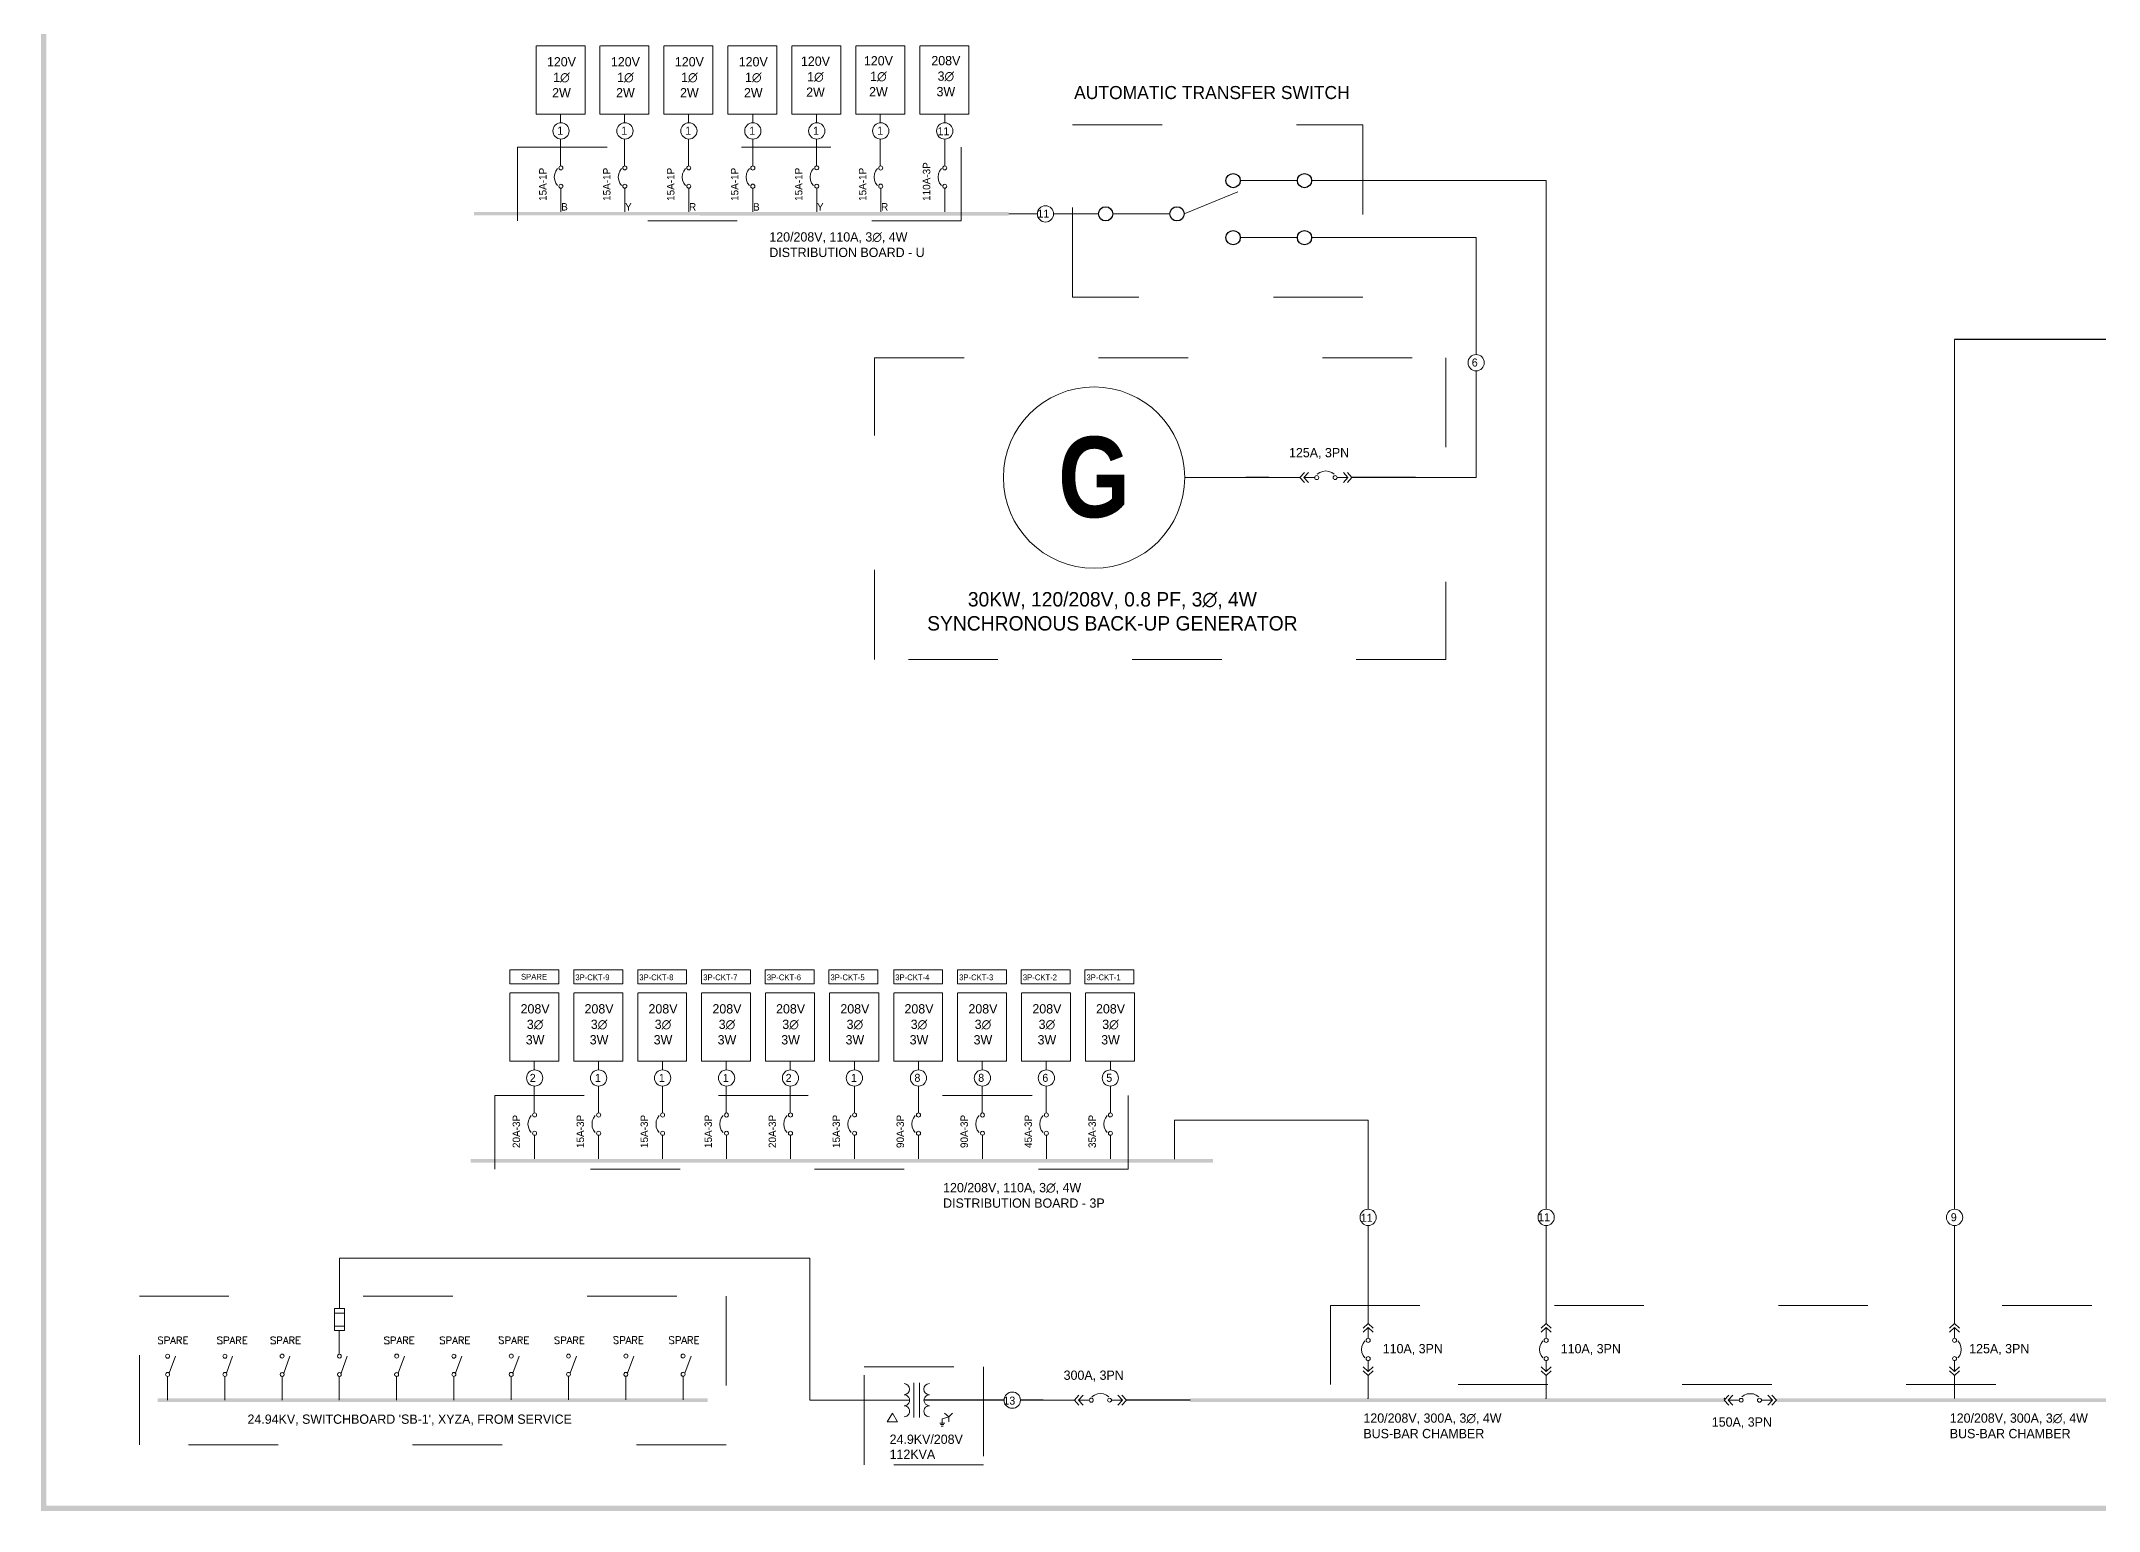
# Model space of a CAD drawing. Header units: millimetres. Extents: x 1.5 to 41.7, y 0.8 to 32.4.
# Drawn here: x 1.54 to 26.34, y 0.75 to 18.47 of the extents above; entities that cross this region are included whole.
import ezdxf

# ---------------------------------------------------------------- set-up
doc = ezdxf.new("R2010")
doc.units = ezdxf.units.MM
doc.header["$LTSCALE"] = 6
doc.linetypes.add('ACAD_ISO03W100', pattern=[30, 12, -18])
for name, color, linetype in [('DASH', 7, 'ACAD_ISO03W100'), ('E-SYMB-SOURCE-DC', 7, 'Continuous'), ('PDF_Geometry', 7, 'Continuous'), ('PDF_Solid Fills', 7, 'Continuous'), ('PDF_Text', 7, 'Continuous')]:
    doc.layers.add(name, color=color, linetype=linetype)
doc.layers.add('Símbolos', color=2, linetype='Continuous', lineweight=20)
doc.styles.get("Standard").update_dxf_attribs({"font": 'gdt.shx'})
doc.styles.add('Textos informativos', font='ARIALN.TTF')

msp = doc.modelspace()

# ---------------------------------------------------------------- linework, layer by layer
at = {"layer": 'DASH', "linetype": 'ByBlock', "lineweight": 0}
for p, q in [((15.317, 16.388), (15.964, 16.652)), ((15.994, 16.789), (16.683, 16.789)), ((14.457, 16.388), (15.146, 16.388)), ((15.994, 16.101), (16.683, 16.101))]:
    msp.add_line(p, q, dxfattribs=at)
at = {"layer": 'DASH', "linetype": 'ACAD_ISO03W100', "lineweight": 0, "ltscale": 0.015, "transparency": 33554687}
for points in [[(13.972, 17.459), (17.473, 17.459), (17.473, 15.385), (13.972, 15.385)], [(7.28, 17.191), (12.631, 17.191), (12.631, 16.305), (7.28, 16.305)], [(11.586, 14.654), (18.473, 14.654), (18.473, 11.018), (11.586, 11.018)], [(2.722, 3.344), (9.795, 3.344), (9.795, 1.55), (2.722, 1.55)], [(17.081, 3.232), (27.802, 3.232), (27.802, 2.276), (17.081, 2.276)], [(12.899, 1.309), (11.46, 1.309), (11.46, 2.492), (12.899, 2.492)]]:
    msp.add_lwpolyline(points, close=True, dxfattribs=at)
at = {"layer": 'DASH', "linetype": 'ACAD_ISO03W100', "lineweight": 0, "ltscale": 0.015, "transparency": 33554470}
msp.add_lwpolyline([(7.006, 5.762), (14.642, 5.762), (14.642, 4.874), (7.006, 4.874)], close=True, dxfattribs=at)
at = {"layer": 'E-SYMB-SOURCE-DC'}
for centre in [(15.908, 16.789), (16.769, 16.789), (14.371, 16.388), (15.231, 16.388), (15.908, 16.101), (16.769, 16.101)]:
    msp.add_circle(centre, 0.086, dxfattribs=at)
at = {"layer": 'PDF_Geometry', "linetype": 'ByBlock', "lineweight": 0}
for p, q in [((13.547, 16.388), (13.203, 16.388)), ((14.285, 16.388), (13.744, 16.388)), ((16.855, 16.101), (18.838, 16.101))]:
    msp.add_line(p, q, dxfattribs=at)
at = {"layer": 'PDF_Geometry', "color": 0, "linetype": 'ByBlock', "lineweight": 0}
for p, q in [((18.838, 16.101), (18.838, 14.692)), ((18.838, 14.495), (18.838, 13.209)), ((16.062, 13.209), (15.324, 13.209)), ((18.107, 13.209), (18.838, 13.209))]:
    msp.add_line(p, q, dxfattribs=at)
at = {"layer": 'PDF_Geometry', "lineweight": 0, "transparency": 33554687}
for p, q in [((5.195, 3.193), (5.073, 3.193)), ((5.073, 3.193), (5.073, 2.93)), ((5.195, 3.139), (5.073, 3.139)), ((5.195, 2.982), (5.073, 2.982)), ((5.195, 2.93), (5.195, 3.193)), ((2.959, 2.85), (2.951, 2.842)), ((2.951, 2.842), (2.951, 2.833)), ((2.951, 2.833), (2.955, 2.825)), ((2.959, 2.769), (2.951, 2.779)), ((2.955, 2.825), (2.959, 2.82)), ((2.97, 2.853), (2.959, 2.85)), ((2.959, 2.82), (2.966, 2.816)), ((2.97, 2.766), (2.959, 2.769)), ((2.966, 2.816), (2.988, 2.809)), ((2.985, 2.853), (2.97, 2.853)), ((2.985, 2.766), (2.97, 2.766)), ((2.996, 2.85), (2.985, 2.853)), ((2.996, 2.769), (2.985, 2.766)), ((2.988, 2.809), (2.996, 2.803)), ((3.003, 2.842), (2.996, 2.85)), ((2.996, 2.803), (3, 2.799)), ((3.003, 2.779), (2.996, 2.769)), ((3, 2.799), (3.003, 2.792)), ((3.003, 2.792), (3.003, 2.779)), ((3.029, 2.766), (3.029, 2.853)), ((3.029, 2.853), (3.065, 2.853)), ((3.065, 2.809), (3.029, 2.809)), ((3.065, 2.853), (3.076, 2.85)), ((3.076, 2.812), (3.065, 2.809)), ((3.076, 2.85), (3.08, 2.846)), ((3.08, 2.816), (3.076, 2.812)), ((3.08, 2.846), (3.084, 2.837)), ((3.084, 2.825), (3.08, 2.816)), ((3.084, 2.837), (3.084, 2.825)), ((3.099, 2.766), (3.128, 2.853)), ((3.11, 2.796), (3.147, 2.796)), ((3.128, 2.853), (3.158, 2.766)), ((3.177, 2.766), (3.177, 2.853)), ((3.177, 2.853), (3.211, 2.853)), ((3.211, 2.812), (3.177, 2.812)), ((3.203, 2.812), (3.231, 2.766)), ((3.211, 2.853), (3.224, 2.85)), ((3.224, 2.816), (3.211, 2.812)), ((3.224, 2.85), (3.227, 2.846)), ((3.227, 2.82), (3.224, 2.816)), ((3.227, 2.846), (3.231, 2.837)), ((3.231, 2.829), (3.227, 2.82)), ((3.231, 2.837), (3.231, 2.829)), ((3.257, 2.766), (3.257, 2.853)), ((3.257, 2.853), (3.306, 2.853)), ((3.257, 2.812), (3.287, 2.812)), ((3.306, 2.766), (3.257, 2.766)), ((3.674, 2.85), (3.666, 2.842)), ((3.666, 2.842), (3.666, 2.833)), ((3.666, 2.833), (3.67, 2.825)), ((3.674, 2.769), (3.666, 2.779)), ((3.67, 2.825), (3.674, 2.82)), ((3.686, 2.853), (3.674, 2.85)), ((3.674, 2.82), (3.683, 2.816)), ((3.686, 2.766), (3.674, 2.769)), ((3.683, 2.816), (3.705, 2.809)), ((3.702, 2.853), (3.686, 2.853)), ((3.702, 2.766), (3.686, 2.766)), ((3.713, 2.85), (3.702, 2.853)), ((3.713, 2.769), (3.702, 2.766)), ((3.705, 2.809), (3.713, 2.803)), ((3.72, 2.842), (3.713, 2.85)), ((3.713, 2.803), (3.717, 2.799)), ((3.72, 2.779), (3.713, 2.769)), ((3.717, 2.799), (3.72, 2.792)), ((3.72, 2.792), (3.72, 2.779)), ((3.746, 2.766), (3.746, 2.853)), ((3.746, 2.853), (3.78, 2.853)), ((3.78, 2.809), (3.746, 2.809)), ((3.78, 2.853), (3.791, 2.85)), ((3.791, 2.812), (3.78, 2.809)), ((3.791, 2.85), (3.795, 2.846)), ((3.795, 2.816), (3.791, 2.812)), ((3.795, 2.846), (3.799, 2.837)), ((3.799, 2.825), (3.795, 2.816)), ((3.799, 2.837), (3.799, 2.825)), ((3.813, 2.766), (3.845, 2.853)), ((3.825, 2.796), (3.864, 2.796)), ((3.845, 2.853), (3.875, 2.766)), ((3.894, 2.766), (3.894, 2.853)), ((3.894, 2.853), (3.927, 2.853)), ((3.927, 2.812), (3.894, 2.812)), ((3.92, 2.812), (3.946, 2.766)), ((3.927, 2.853), (3.938, 2.85)), ((3.938, 2.816), (3.927, 2.812)), ((3.938, 2.85), (3.942, 2.846)), ((3.942, 2.82), (3.938, 2.816)), ((3.942, 2.846), (3.946, 2.837)), ((3.946, 2.829), (3.942, 2.82)), ((3.946, 2.837), (3.946, 2.829)), ((3.972, 2.766), (3.972, 2.853)), ((3.972, 2.853), (4.022, 2.853)), ((3.972, 2.812), (4.004, 2.812)), ((4.022, 2.766), (3.972, 2.766)), ((4.315, 2.85), (4.308, 2.842)), ((4.308, 2.842), (4.308, 2.833)), ((4.308, 2.833), (4.311, 2.825)), ((4.315, 2.769), (4.308, 2.779)), ((4.311, 2.825), (4.315, 2.82)), ((4.328, 2.853), (4.315, 2.85)), ((4.315, 2.82), (4.325, 2.816)), ((4.328, 2.766), (4.315, 2.769)), ((4.325, 2.816), (4.347, 2.809)), ((4.343, 2.853), (4.328, 2.853)), ((4.343, 2.766), (4.328, 2.766)), ((4.354, 2.85), (4.343, 2.853)), ((4.354, 2.769), (4.343, 2.766)), ((4.347, 2.809), (4.354, 2.803)), ((4.362, 2.842), (4.354, 2.85)), ((4.354, 2.803), (4.358, 2.799)), ((4.362, 2.779), (4.354, 2.769)), ((4.358, 2.799), (4.362, 2.792)), ((4.362, 2.792), (4.362, 2.779)), ((4.388, 2.766), (4.388, 2.853)), ((4.388, 2.853), (4.422, 2.853)), ((4.422, 2.809), (4.388, 2.809)), ((4.422, 2.853), (4.433, 2.85)), ((4.433, 2.812), (4.422, 2.809)), ((4.433, 2.85), (4.437, 2.846)), ((4.437, 2.816), (4.433, 2.812)), ((4.437, 2.846), (4.44, 2.837)), ((4.44, 2.825), (4.437, 2.816)), ((4.44, 2.837), (4.44, 2.825)), ((4.455, 2.766), (4.487, 2.853)), ((4.467, 2.796), (4.505, 2.796)), ((4.487, 2.853), (4.517, 2.766)), ((4.536, 2.766), (4.536, 2.853)), ((4.536, 2.853), (4.569, 2.853)), ((4.569, 2.812), (4.536, 2.812)), ((4.562, 2.812), (4.588, 2.766)), ((4.569, 2.853), (4.58, 2.85)), ((4.58, 2.816), (4.569, 2.812)), ((4.58, 2.85), (4.584, 2.846)), ((4.584, 2.82), (4.58, 2.816)), ((4.584, 2.846), (4.588, 2.837)), ((4.588, 2.829), (4.584, 2.82)), ((4.588, 2.837), (4.588, 2.829)), ((4.614, 2.766), (4.614, 2.853)), ((4.614, 2.853), (4.664, 2.853)), ((4.614, 2.812), (4.646, 2.812)), ((4.664, 2.766), (4.614, 2.766)), ((5.073, 2.93), (5.195, 2.93)), ((5.133, 2.93), (5.133, 2.644)), ((5.686, 2.85), (5.678, 2.842)), ((5.678, 2.842), (5.678, 2.833)), ((5.678, 2.833), (5.682, 2.825)), ((5.686, 2.769), (5.678, 2.779)), ((5.682, 2.825), (5.686, 2.82)), ((5.699, 2.853), (5.686, 2.85)), ((5.686, 2.82), (5.695, 2.816)), ((5.699, 2.766), (5.686, 2.769)), ((5.695, 2.816), (5.717, 2.809)), ((5.714, 2.853), (5.699, 2.853)), ((5.714, 2.766), (5.699, 2.766)), ((5.725, 2.85), (5.714, 2.853)), ((5.725, 2.769), (5.714, 2.766)), ((5.717, 2.809), (5.725, 2.803)), ((5.732, 2.842), (5.725, 2.85)), ((5.725, 2.803), (5.729, 2.799)), ((5.732, 2.779), (5.725, 2.769)), ((5.729, 2.799), (5.732, 2.792)), ((5.732, 2.792), (5.732, 2.779)), ((5.758, 2.766), (5.758, 2.853)), ((5.758, 2.853), (5.792, 2.853)), ((5.792, 2.809), (5.758, 2.809)), ((5.792, 2.853), (5.803, 2.85)), ((5.803, 2.812), (5.792, 2.809)), ((5.803, 2.85), (5.807, 2.846)), ((5.807, 2.816), (5.803, 2.812)), ((5.807, 2.846), (5.811, 2.837)), ((5.811, 2.825), (5.807, 2.816)), ((5.811, 2.837), (5.811, 2.825)), ((5.825, 2.766), (5.857, 2.853)), ((5.837, 2.796), (5.876, 2.796)), ((5.857, 2.853), (5.887, 2.766)), ((5.906, 2.766), (5.906, 2.853)), ((5.906, 2.853), (5.939, 2.853)), ((5.939, 2.812), (5.906, 2.812)), ((5.932, 2.812), (5.958, 2.766)), ((5.939, 2.853), (5.95, 2.85)), ((5.95, 2.816), (5.939, 2.812)), ((5.95, 2.85), (5.954, 2.846)), ((5.954, 2.82), (5.95, 2.816)), ((5.954, 2.846), (5.958, 2.837)), ((5.958, 2.829), (5.954, 2.82)), ((5.958, 2.837), (5.958, 2.829)), ((5.984, 2.766), (5.984, 2.853)), ((5.984, 2.853), (6.034, 2.853)), ((5.984, 2.812), (6.016, 2.812)), ((6.034, 2.766), (5.984, 2.766)), ((6.356, 2.85), (6.349, 2.842)), ((6.349, 2.842), (6.349, 2.833)), ((6.349, 2.833), (6.352, 2.825)), ((6.356, 2.769), (6.349, 2.779)), ((6.352, 2.825), (6.356, 2.82)), ((6.369, 2.853), (6.356, 2.85)), ((6.356, 2.82), (6.365, 2.816)), ((6.369, 2.766), (6.356, 2.769)), ((6.365, 2.816), (6.387, 2.809)), ((6.384, 2.853), (6.369, 2.853)), ((6.384, 2.766), (6.369, 2.766)), ((6.395, 2.85), (6.384, 2.853)), ((6.395, 2.769), (6.384, 2.766)), ((6.387, 2.809), (6.395, 2.803)), ((6.402, 2.842), (6.395, 2.85)), ((6.395, 2.803), (6.399, 2.799)), ((6.402, 2.779), (6.395, 2.769)), ((6.399, 2.799), (6.402, 2.792)), ((6.402, 2.792), (6.402, 2.779)), ((6.429, 2.766), (6.429, 2.853)), ((6.429, 2.853), (6.462, 2.853)), ((6.462, 2.809), (6.429, 2.809)), ((6.462, 2.853), (6.474, 2.85)), ((6.474, 2.812), (6.462, 2.809)), ((6.474, 2.85), (6.477, 2.846)), ((6.477, 2.816), (6.474, 2.812)), ((6.477, 2.846), (6.481, 2.837)), ((6.481, 2.825), (6.477, 2.816)), ((6.481, 2.837), (6.481, 2.825)), ((6.496, 2.766), (6.528, 2.853)), ((6.507, 2.796), (6.546, 2.796)), ((6.528, 2.853), (6.558, 2.766)), ((6.576, 2.766), (6.576, 2.853)), ((6.576, 2.853), (6.61, 2.853)), ((6.61, 2.812), (6.576, 2.812)), ((6.602, 2.812), (6.628, 2.766)), ((6.61, 2.853), (6.621, 2.85)), ((6.621, 2.816), (6.61, 2.812)), ((6.621, 2.85), (6.625, 2.846)), ((6.625, 2.82), (6.621, 2.816)), ((6.625, 2.846), (6.628, 2.837)), ((6.628, 2.829), (6.625, 2.82)), ((6.628, 2.837), (6.628, 2.829)), ((6.654, 2.766), (6.654, 2.853)), ((6.654, 2.853), (6.705, 2.853)), ((6.654, 2.812), (6.686, 2.812)), ((6.705, 2.766), (6.654, 2.766)), ((7.067, 2.855), (7.06, 2.847)), ((7.06, 2.847), (7.06, 2.838)), ((7.06, 2.838), (7.063, 2.83)), ((7.067, 2.774), (7.06, 2.784)), ((7.063, 2.83), (7.067, 2.825)), ((7.08, 2.854), (7.067, 2.85)), ((7.067, 2.82), (7.076, 2.817)), ((7.08, 2.766), (7.067, 2.77)), ((7.076, 2.817), (7.099, 2.809)), ((7.095, 2.854), (7.08, 2.854)), ((7.095, 2.766), (7.08, 2.766)), ((7.106, 2.85), (7.095, 2.854)), ((7.106, 2.77), (7.095, 2.766)), ((7.099, 2.809), (7.106, 2.804)), ((7.114, 2.843), (7.106, 2.85)), ((7.106, 2.804), (7.11, 2.8)), ((7.114, 2.779), (7.106, 2.77)), ((7.11, 2.8), (7.114, 2.792)), ((7.114, 2.792), (7.114, 2.779)), ((7.14, 2.766), (7.14, 2.854)), ((7.14, 2.854), (7.173, 2.854)), ((7.173, 2.809), (7.14, 2.809)), ((7.173, 2.854), (7.185, 2.85)), ((7.185, 2.813), (7.173, 2.809)), ((7.185, 2.85), (7.188, 2.847)), ((7.188, 2.817), (7.185, 2.813)), ((7.188, 2.847), (7.192, 2.837)), ((7.192, 2.826), (7.188, 2.817)), ((7.192, 2.837), (7.192, 2.826)), ((7.207, 2.766), (7.239, 2.854)), ((7.218, 2.796), (7.257, 2.796)), ((7.239, 2.854), (7.269, 2.766)), ((7.287, 2.766), (7.287, 2.854)), ((7.287, 2.854), (7.321, 2.854)), ((7.321, 2.813), (7.287, 2.813)), ((7.313, 2.813), (7.339, 2.766)), ((7.321, 2.854), (7.332, 2.85)), ((7.332, 2.817), (7.321, 2.813)), ((7.332, 2.85), (7.336, 2.847)), ((7.336, 2.82), (7.332, 2.817)), ((7.336, 2.847), (7.339, 2.837)), ((7.339, 2.83), (7.336, 2.82)), ((7.339, 2.837), (7.339, 2.83)), ((7.366, 2.766), (7.366, 2.854)), ((7.366, 2.854), (7.416, 2.854)), ((7.366, 2.813), (7.397, 2.813)), ((7.416, 2.766), (7.366, 2.766)), ((7.738, 2.85), (7.73, 2.843)), ((7.73, 2.843), (7.73, 2.833)), ((7.73, 2.833), (7.734, 2.826)), ((7.738, 2.77), (7.73, 2.779)), ((7.734, 2.826), (7.738, 2.82)), ((7.75, 2.854), (7.738, 2.85)), ((7.738, 2.82), (7.747, 2.817)), ((7.75, 2.766), (7.738, 2.77)), ((7.747, 2.817), (7.769, 2.809)), ((7.765, 2.854), (7.75, 2.854)), ((7.765, 2.766), (7.75, 2.766)), ((7.776, 2.85), (7.765, 2.854)), ((7.776, 2.77), (7.765, 2.766)), ((7.769, 2.809), (7.776, 2.804)), ((7.784, 2.843), (7.776, 2.85)), ((7.776, 2.804), (7.78, 2.8)), ((7.784, 2.779), (7.776, 2.77)), ((7.78, 2.8), (7.784, 2.792)), ((7.784, 2.792), (7.784, 2.779)), ((7.81, 2.766), (7.81, 2.854)), ((7.81, 2.854), (7.844, 2.854)), ((7.844, 2.809), (7.81, 2.809)), ((7.844, 2.854), (7.855, 2.85)), ((7.855, 2.813), (7.844, 2.809)), ((7.855, 2.85), (7.859, 2.847)), ((7.859, 2.817), (7.855, 2.813)), ((7.859, 2.847), (7.863, 2.837)), ((7.863, 2.826), (7.859, 2.817)), ((7.863, 2.837), (7.863, 2.826)), ((7.877, 2.766), (7.909, 2.854)), ((7.889, 2.796), (7.928, 2.796)), ((7.909, 2.854), (7.939, 2.766)), ((7.958, 2.766), (7.958, 2.854)), ((7.958, 2.854), (7.991, 2.854)), ((7.991, 2.813), (7.958, 2.813)), ((7.984, 2.813), (8.01, 2.766)), ((7.991, 2.854), (8.002, 2.85)), ((8.002, 2.817), (7.991, 2.813)), ((8.002, 2.85), (8.006, 2.847)), ((8.006, 2.82), (8.002, 2.817)), ((8.006, 2.847), (8.01, 2.837)), ((8.01, 2.83), (8.006, 2.82)), ((8.01, 2.837), (8.01, 2.83)), ((8.036, 2.766), (8.036, 2.854)), ((8.036, 2.854), (8.086, 2.854)), ((8.036, 2.813), (8.068, 2.813)), ((8.086, 2.766), (8.036, 2.766)), ((8.449, 2.855), (8.441, 2.848)), ((8.441, 2.848), (8.441, 2.839)), ((8.441, 2.839), (8.445, 2.831)), ((8.449, 2.775), (8.441, 2.785)), ((8.445, 2.831), (8.449, 2.826)), ((8.462, 2.855), (8.449, 2.851)), ((8.449, 2.821), (8.458, 2.817)), ((8.462, 2.767), (8.449, 2.771)), ((8.458, 2.817), (8.48, 2.81)), ((8.477, 2.855), (8.462, 2.855)), ((8.477, 2.767), (8.462, 2.767)), ((8.488, 2.851), (8.477, 2.855)), ((8.488, 2.771), (8.477, 2.767)), ((8.48, 2.81), (8.488, 2.804)), ((8.495, 2.843), (8.488, 2.851)), ((8.488, 2.804), (8.492, 2.801)), ((8.495, 2.78), (8.488, 2.771)), ((8.492, 2.801), (8.495, 2.793)), ((8.495, 2.793), (8.495, 2.78)), ((8.521, 2.767), (8.521, 2.855)), ((8.521, 2.855), (8.555, 2.855)), ((8.555, 2.81), (8.521, 2.81)), ((8.555, 2.855), (8.566, 2.851)), ((8.566, 2.814), (8.555, 2.81)), ((8.566, 2.851), (8.57, 2.847)), ((8.57, 2.817), (8.566, 2.814)), ((8.57, 2.847), (8.574, 2.838)), ((8.574, 2.827), (8.57, 2.817)), ((8.574, 2.838), (8.574, 2.827)), ((8.588, 2.767), (8.62, 2.855)), ((8.6, 2.797), (8.639, 2.797)), ((8.62, 2.855), (8.65, 2.767)), ((8.669, 2.767), (8.669, 2.855)), ((8.669, 2.855), (8.702, 2.855)), ((8.702, 2.814), (8.669, 2.814)), ((8.695, 2.814), (8.721, 2.767)), ((8.702, 2.855), (8.713, 2.851)), ((8.713, 2.817), (8.702, 2.814)), ((8.713, 2.851), (8.717, 2.847)), ((8.717, 2.821), (8.713, 2.817)), ((8.717, 2.847), (8.721, 2.838)), ((8.721, 2.83), (8.717, 2.821)), ((8.721, 2.838), (8.721, 2.83)), ((8.747, 2.767), (8.747, 2.855)), ((8.747, 2.855), (8.797, 2.855)), ((8.747, 2.814), (8.779, 2.814)), ((8.797, 2.767), (8.747, 2.767)), ((9.119, 2.851), (9.112, 2.843)), ((9.112, 2.843), (9.112, 2.834)), ((9.112, 2.834), (9.115, 2.827)), ((9.119, 2.771), (9.112, 2.78)), ((9.115, 2.827), (9.119, 2.821)), ((9.132, 2.855), (9.119, 2.851)), ((9.119, 2.821), (9.128, 2.817)), ((9.132, 2.767), (9.119, 2.771)), ((9.128, 2.817), (9.15, 2.81)), ((9.147, 2.855), (9.132, 2.855)), ((9.147, 2.767), (9.132, 2.767)), ((9.158, 2.851), (9.147, 2.855)), ((9.158, 2.771), (9.147, 2.767)), ((9.15, 2.81), (9.158, 2.804)), ((9.165, 2.843), (9.158, 2.851)), ((9.158, 2.804), (9.162, 2.801)), ((9.165, 2.78), (9.158, 2.771)), ((9.162, 2.801), (9.165, 2.793)), ((9.165, 2.793), (9.165, 2.78)), ((9.192, 2.767), (9.192, 2.855)), ((9.192, 2.855), (9.225, 2.855)), ((9.225, 2.81), (9.192, 2.81)), ((9.225, 2.855), (9.237, 2.851)), ((9.237, 2.814), (9.225, 2.81)), ((9.237, 2.851), (9.24, 2.847)), ((9.24, 2.817), (9.237, 2.814)), ((9.24, 2.847), (9.244, 2.838)), ((9.244, 2.827), (9.24, 2.817)), ((9.244, 2.838), (9.244, 2.827)), ((9.259, 2.767), (9.291, 2.855)), ((9.27, 2.797), (9.309, 2.797)), ((9.291, 2.855), (9.321, 2.767)), ((9.339, 2.767), (9.339, 2.855)), ((9.339, 2.855), (9.373, 2.855)), ((9.373, 2.814), (9.339, 2.814)), ((9.365, 2.814), (9.391, 2.767)), ((9.373, 2.855), (9.384, 2.851)), ((9.384, 2.817), (9.373, 2.814)), ((9.384, 2.851), (9.388, 2.847)), ((9.388, 2.821), (9.384, 2.817)), ((9.388, 2.847), (9.391, 2.838)), ((9.391, 2.83), (9.388, 2.821)), ((9.391, 2.838), (9.391, 2.83)), ((9.417, 2.767), (9.417, 2.855)), ((9.417, 2.855), (9.468, 2.855)), ((9.417, 2.814), (9.449, 2.814)), ((9.468, 2.767), (9.417, 2.767)), ((3.082, 2.413), (3.157, 2.62)), ((3.772, 2.413), (3.847, 2.62)), ((4.463, 2.413), (4.538, 2.62)), ((5.113, 2.631), (5.111, 2.62)), ((5.111, 2.62), (5.113, 2.607)), ((5.122, 2.641), (5.113, 2.631)), ((5.113, 2.607), (5.122, 2.598)), ((5.133, 2.644), (5.122, 2.641)), ((5.122, 2.598), (5.133, 2.596)), ((5.146, 2.641), (5.133, 2.644)), ((5.133, 2.596), (5.146, 2.598)), ((5.156, 2.631), (5.146, 2.641)), ((5.146, 2.598), (5.156, 2.607)), ((5.154, 2.413), (5.228, 2.62)), ((5.157, 2.62), (5.156, 2.631)), ((5.156, 2.607), (5.157, 2.62)), ((5.844, 2.413), (5.919, 2.62)), ((6.535, 2.413), (6.61, 2.62)), ((7.226, 2.413), (7.301, 2.621)), ((7.916, 2.413), (7.991, 2.621)), ((8.607, 2.414), (8.682, 2.621)), ((9.298, 2.414), (9.373, 2.621)), ((3.063, 2.376), (3.063, 2.09)), ((3.754, 2.376), (3.754, 2.09)), ((4.422, 2.411), (4.42, 2.398)), ((4.42, 2.398), (4.422, 2.387)), ((4.431, 2.42), (4.422, 2.411)), ((4.422, 2.387), (4.431, 2.377)), ((4.444, 2.422), (4.431, 2.42)), ((4.431, 2.377), (4.444, 2.376)), ((4.456, 2.42), (4.444, 2.422)), ((4.444, 2.376), (4.456, 2.377)), ((4.444, 2.376), (4.444, 2.09)), ((4.465, 2.411), (4.456, 2.42)), ((4.456, 2.377), (4.465, 2.387)), ((4.469, 2.398), (4.465, 2.411)), ((4.465, 2.387), (4.469, 2.398)), ((5.113, 2.411), (5.111, 2.398)), ((5.111, 2.398), (5.113, 2.387)), ((5.122, 2.42), (5.113, 2.411)), ((5.113, 2.387), (5.122, 2.377)), ((5.133, 2.422), (5.122, 2.42)), ((5.122, 2.377), (5.133, 2.376)), ((5.146, 2.42), (5.133, 2.422)), ((5.133, 2.376), (5.146, 2.377)), ((5.133, 2.376), (5.133, 2.09)), ((5.156, 2.411), (5.146, 2.42)), ((5.146, 2.377), (5.156, 2.387)), ((5.157, 2.398), (5.156, 2.411)), ((5.156, 2.387), (5.157, 2.398)), ((5.803, 2.411), (5.799, 2.398)), ((5.799, 2.398), (5.803, 2.387)), ((5.813, 2.42), (5.803, 2.411)), ((5.803, 2.387), (5.813, 2.377)), ((5.824, 2.422), (5.813, 2.42)), ((5.813, 2.377), (5.824, 2.376)), ((5.837, 2.42), (5.824, 2.422)), ((5.824, 2.376), (5.837, 2.377)), ((5.824, 2.376), (5.824, 2.09)), ((5.846, 2.411), (5.837, 2.42)), ((5.837, 2.377), (5.846, 2.387)), ((5.848, 2.398), (5.846, 2.411)), ((5.846, 2.387), (5.848, 2.398)), ((6.515, 2.376), (6.515, 2.09)), ((7.185, 2.412), (7.181, 2.399)), ((7.181, 2.399), (7.185, 2.387)), ((7.194, 2.421), (7.185, 2.412)), ((7.185, 2.387), (7.194, 2.378)), ((7.205, 2.423), (7.194, 2.421)), ((7.194, 2.378), (7.205, 2.376)), ((7.218, 2.421), (7.205, 2.423)), ((7.205, 2.376), (7.218, 2.378)), ((7.205, 2.376), (7.205, 2.091)), ((7.228, 2.412), (7.218, 2.421)), ((7.218, 2.378), (7.228, 2.387)), ((7.23, 2.399), (7.228, 2.412)), ((7.228, 2.387), (7.23, 2.399)), ((7.896, 2.376), (7.896, 2.091)), ((8.566, 2.412), (8.562, 2.399)), ((8.562, 2.399), (8.566, 2.388)), ((8.576, 2.422), (8.566, 2.412)), ((8.566, 2.388), (8.576, 2.379)), ((8.587, 2.424), (8.576, 2.422)), ((8.576, 2.379), (8.587, 2.377)), ((8.6, 2.422), (8.587, 2.424)), ((8.587, 2.377), (8.6, 2.379)), ((8.587, 2.377), (8.587, 2.091)), ((8.609, 2.412), (8.6, 2.422)), ((8.6, 2.379), (8.609, 2.388)), ((8.611, 2.399), (8.609, 2.412)), ((8.609, 2.388), (8.611, 2.399)), ((9.278, 2.377), (9.278, 2.091))]:
    msp.add_line(p, q, dxfattribs=at)
for points in [[(7.504, 18.414), (7.504, 17.589), (8.095, 17.589), (8.095, 18.414), (7.509, 18.414)], [(8.275, 18.414), (8.275, 17.589), (8.866, 17.589), (8.866, 18.414), (8.28, 18.414)], [(9.046, 18.414), (9.046, 17.589), (9.637, 17.589), (9.637, 18.414), (9.051, 18.414)], [(9.818, 18.414), (9.818, 17.589), (10.408, 17.589), (10.408, 18.414), (9.822, 18.414)], [(10.589, 18.414), (10.589, 17.589), (11.179, 17.589), (11.179, 18.414), (10.593, 18.414)], [(11.36, 18.414), (11.36, 17.589), (11.95, 17.589), (11.95, 18.414), (11.364, 18.414)], [(12.131, 18.414), (12.131, 17.589), (12.723, 17.589), (12.723, 18.414), (12.135, 18.414)], [(7.801, 17.485), (7.801, 17.589)], [(8.571, 17.485), (8.571, 17.589)], [(9.342, 17.485), (9.342, 17.589)], [(10.117, 17.487), (10.117, 17.589)], [(10.884, 17.485), (10.884, 17.589)], [(11.655, 17.485), (11.655, 17.589)], [(12.432, 17.487), (12.432, 17.589)], [(7.801, 16.966), (7.801, 17.289)], [(8.571, 16.966), (8.571, 17.289)], [(9.342, 16.966), (9.342, 17.289)], [(10.117, 16.966), (10.117, 17.289)], [(10.884, 16.966), (10.884, 17.289)], [(11.655, 16.966), (11.655, 17.289)], [(12.432, 16.966), (12.432, 17.289)], [(7.763, 16.934), (7.743, 16.902), (7.73, 16.869), (7.724, 16.832), (7.73, 16.794), (7.743, 16.759), (7.763, 16.729)], [(8.534, 16.934), (8.514, 16.902), (8.501, 16.869), (8.495, 16.832), (8.501, 16.794), (8.514, 16.759), (8.534, 16.729)], [(9.305, 16.934), (9.285, 16.902), (9.271, 16.869), (9.266, 16.832), (9.271, 16.794), (9.285, 16.759), (9.305, 16.729)], [(10.076, 16.934), (10.055, 16.902), (10.042, 16.869), (10.039, 16.832), (10.042, 16.794), (10.055, 16.759), (10.076, 16.729)], [(10.849, 16.934), (10.826, 16.902), (10.813, 16.869), (10.81, 16.832), (10.813, 16.794), (10.826, 16.759), (10.849, 16.729)], [(11.62, 16.934), (11.597, 16.902), (11.584, 16.869), (11.58, 16.832), (11.584, 16.794), (11.597, 16.759), (11.62, 16.729)], [(12.391, 16.934), (12.37, 16.902), (12.355, 16.869), (12.351, 16.832), (12.355, 16.794), (12.37, 16.759), (12.391, 16.729)], [(7.804, 16.697), (7.804, 16.412)], [(8.575, 16.697), (8.575, 16.412)], [(9.346, 16.697), (9.346, 16.412)], [(10.117, 16.697), (10.117, 16.412)], [(10.888, 16.697), (10.888, 16.412)], [(11.661, 16.697), (11.661, 16.412)], [(12.432, 16.697), (12.432, 16.412)], [(16.337, 13.209), (16.712, 13.209)], [(16.768, 13.269), (16.712, 13.209), (16.768, 13.149)], [(16.817, 13.269), (16.761, 13.209)], [(16.817, 13.149), (16.761, 13.209), (16.891, 13.209)], [(16.923, 13.25), (16.955, 13.271), (16.99, 13.284), (17.026, 13.289), (17.063, 13.284), (17.098, 13.271), (17.128, 13.25)], [(17.16, 13.209), (17.293, 13.209)], [(17.237, 13.149), (17.293, 13.209), (17.237, 13.269)], [(17.285, 13.149), (17.341, 13.209), (17.285, 13.269)], [(19.682, 3.014), (19.682, 4.194)], [(19.622, 2.958), (19.682, 3.014), (19.742, 2.958)], [(19.641, 2.803), (19.62, 2.771), (19.607, 2.736), (19.602, 2.7), (19.607, 2.663), (19.62, 2.628), (19.641, 2.598)], [(19.622, 2.909), (19.682, 2.965)], [(19.742, 2.909), (19.682, 2.965), (19.682, 2.835)], [(19.742, 2.489), (19.682, 2.433), (19.622, 2.489)], [(19.682, 2.566), (19.682, 2.433)], [(12.06, 1.88), (12.06, 2.298)], [(12.128, 1.88), (12.128, 2.298)], [(19.742, 2.441), (19.682, 2.385), (19.622, 2.441)], [(19.682, 2.385), (19.682, 2.11)], [(11.7, 2.089), (12.008, 2.089)], [(13.619, 2.089), (13.994, 2.089)], [(14.05, 2.149), (13.994, 2.089), (14.05, 2.029)], [(14.099, 2.149), (14.043, 2.089)], [(14.099, 2.029), (14.043, 2.089), (14.174, 2.089)], [(14.205, 2.13), (14.237, 2.151), (14.273, 2.164), (14.308, 2.169), (14.345, 2.164), (14.381, 2.151), (14.411, 2.13)], [(14.442, 2.089), (14.575, 2.089)], [(14.519, 2.029), (14.575, 2.089), (14.519, 2.149)], [(14.567, 2.029), (14.623, 2.089), (14.567, 2.149)], [(21.886, 2.027), (21.828, 2.089), (21.886, 2.149)], [(21.933, 2.027), (21.877, 2.089), (21.933, 2.149)], [(22.009, 2.089), (21.877, 2.089)], [(22.246, 2.128), (22.215, 2.151), (22.181, 2.164), (22.144, 2.167), (22.106, 2.164), (22.071, 2.151), (22.041, 2.128)], [(22.353, 2.027), (22.411, 2.089), (22.278, 2.089)], [(22.353, 2.149), (22.411, 2.089)], [(22.401, 2.149), (22.459, 2.089), (22.401, 2.027)], [(12.432, 1.811), (12.371, 1.811)], [(12.421, 1.794), (12.382, 1.794)], [(12.414, 1.777), (12.389, 1.777)], [(12.4, 1.811), (12.4, 1.865), (12.479, 1.889), (12.479, 1.828)], [(12.526, 1.932), (12.479, 1.889), (12.43, 1.932)]]:
    msp.add_lwpolyline(points, dxfattribs=at)
for points in [[(10.888, 16.966), (10.877, 16.962), (10.867, 16.953), (10.866, 16.942), (10.867, 16.929), (10.877, 16.921), (10.888, 16.917), (10.901, 16.921), (10.91, 16.929), (10.912, 16.942), (10.91, 16.953), (10.901, 16.962)], [(10.888, 16.746), (10.877, 16.742), (10.867, 16.733), (10.866, 16.721), (10.867, 16.708), (10.877, 16.701), (10.888, 16.697), (10.901, 16.701), (10.91, 16.708), (10.912, 16.721), (10.91, 16.733), (10.901, 16.742)], [(22.058, 2.089), (22.054, 2.1), (22.045, 2.11), (22.034, 2.111), (22.02, 2.11), (22.013, 2.1), (22.009, 2.089), (22.013, 2.076), (22.02, 2.067), (22.034, 2.065), (22.045, 2.067), (22.054, 2.076)], [(11.738, 1.828), (11.8, 1.932), (11.86, 1.828)]]:
    msp.add_lwpolyline(points, close=True, dxfattribs=at)
at = {"layer": 'PDF_Geometry', "lineweight": 0, "transparency": 33554470}
for points in [[(7.188, 7.276), (7.778, 7.276), (7.778, 7.109), (7.188, 7.109)], [(7.959, 7.276), (8.549, 7.276), (8.549, 7.109), (7.959, 7.109)], [(8.73, 7.276), (9.32, 7.276), (9.32, 7.109), (8.73, 7.109)], [(9.501, 7.276), (10.091, 7.276), (10.091, 7.109), (9.501, 7.109)], [(10.268, 7.276), (10.858, 7.276), (10.858, 7.109), (10.268, 7.109)], [(11.036, 7.276), (11.625, 7.276), (11.625, 7.109), (11.036, 7.109)], [(11.816, 7.276), (12.406, 7.276), (12.406, 7.109), (11.816, 7.109)], [(12.587, 7.276), (13.177, 7.276), (13.177, 7.109), (12.587, 7.109)], [(13.354, 7.276), (13.944, 7.276), (13.944, 7.109), (13.354, 7.109)], [(14.121, 7.276), (14.711, 7.276), (14.711, 7.109), (14.121, 7.109)], [(9.8, 5.551), (9.789, 5.547), (9.779, 5.538), (9.777, 5.527), (9.779, 5.514), (9.789, 5.506), (9.8, 5.502), (9.813, 5.506), (9.822, 5.514), (9.824, 5.527), (9.822, 5.538), (9.813, 5.547)], [(12.885, 5.551), (12.874, 5.547), (12.865, 5.538), (12.863, 5.527), (12.865, 5.514), (12.874, 5.506), (12.885, 5.502), (12.898, 5.506), (12.908, 5.514), (12.91, 5.527), (12.908, 5.538), (12.898, 5.547)], [(9.8, 5.331), (9.789, 5.327), (9.779, 5.318), (9.777, 5.306), (9.779, 5.293), (9.789, 5.286), (9.8, 5.282), (9.813, 5.286), (9.822, 5.293), (9.824, 5.306), (9.822, 5.318), (9.813, 5.327)], [(12.885, 5.331), (12.874, 5.327), (12.865, 5.318), (12.863, 5.306), (12.865, 5.293), (12.874, 5.286), (12.885, 5.282), (12.898, 5.286), (12.908, 5.293), (12.91, 5.306), (12.908, 5.318), (12.898, 5.327)]]:
    msp.add_lwpolyline(points, close=True, dxfattribs=at)
for points in [[(7.187, 6.999), (7.187, 6.174), (7.778, 6.174), (7.778, 6.999), (7.192, 6.999)], [(7.959, 6.999), (7.959, 6.174), (8.549, 6.174), (8.549, 6.999), (7.963, 6.999)], [(8.73, 6.999), (8.73, 6.174), (9.32, 6.174), (9.32, 6.999), (8.734, 6.999)], [(9.501, 6.999), (9.501, 6.174), (10.091, 6.174), (10.091, 6.999), (9.505, 6.999)], [(10.272, 6.999), (10.272, 6.174), (10.862, 6.174), (10.862, 6.999), (10.276, 6.999)], [(11.043, 6.999), (11.043, 6.174), (11.635, 6.174), (11.635, 6.999), (11.047, 6.999)], [(11.816, 6.999), (11.816, 6.174), (12.406, 6.174), (12.406, 6.999), (11.82, 6.999)], [(12.587, 6.999), (12.587, 6.174), (13.177, 6.174), (13.177, 6.999), (12.59, 6.999)], [(13.358, 6.999), (13.358, 6.174), (13.948, 6.174), (13.948, 6.999), (13.361, 6.999)], [(14.129, 6.999), (14.129, 6.174), (14.72, 6.174), (14.72, 6.999), (14.132, 6.999)], [(7.483, 6.07), (7.483, 6.174)], [(8.258, 6.072), (8.258, 6.174)], [(9.029, 6.072), (9.029, 6.174)], [(9.796, 6.07), (9.796, 6.174)], [(10.567, 6.07), (10.567, 6.174)], [(11.344, 6.072), (11.344, 6.174)], [(12.114, 6.072), (12.114, 6.174)], [(12.882, 6.07), (12.882, 6.174)], [(13.653, 6.07), (13.653, 6.174)], [(14.429, 6.072), (14.429, 6.174)], [(7.483, 5.551), (7.483, 5.874)], [(8.258, 5.551), (8.258, 5.874)], [(9.029, 5.551), (9.029, 5.874)], [(9.796, 5.551), (9.796, 5.874)], [(10.567, 5.551), (10.567, 5.874)], [(11.344, 5.551), (11.344, 5.874)], [(12.114, 5.551), (12.114, 5.874)], [(12.882, 5.551), (12.882, 5.874)], [(13.653, 5.551), (13.653, 5.874)], [(14.429, 5.551), (14.429, 5.874)], [(7.446, 5.519), (7.425, 5.487), (7.412, 5.454), (7.407, 5.416), (7.412, 5.379), (7.425, 5.344), (7.446, 5.314)], [(8.217, 5.519), (8.196, 5.487), (8.183, 5.454), (8.18, 5.416), (8.183, 5.379), (8.196, 5.344), (8.217, 5.314)], [(8.988, 5.519), (8.967, 5.487), (8.954, 5.454), (8.951, 5.416), (8.954, 5.379), (8.967, 5.344), (8.988, 5.314)], [(9.761, 5.519), (9.738, 5.487), (9.725, 5.454), (9.721, 5.416), (9.725, 5.379), (9.738, 5.344), (9.761, 5.314)], [(10.532, 5.519), (10.509, 5.487), (10.496, 5.454), (10.492, 5.416), (10.496, 5.379), (10.509, 5.344), (10.532, 5.314)], [(11.303, 5.519), (11.282, 5.487), (11.267, 5.454), (11.263, 5.416), (11.267, 5.379), (11.282, 5.344), (11.303, 5.314)], [(12.073, 5.519), (12.053, 5.487), (12.04, 5.454), (12.036, 5.416), (12.04, 5.379), (12.053, 5.344), (12.073, 5.314)], [(12.846, 5.519), (12.824, 5.487), (12.811, 5.454), (12.807, 5.416), (12.811, 5.379), (12.824, 5.344), (12.846, 5.314)], [(13.617, 5.519), (13.595, 5.487), (13.582, 5.454), (13.578, 5.416), (13.582, 5.379), (13.595, 5.344), (13.617, 5.314)], [(14.388, 5.519), (14.368, 5.487), (14.353, 5.454), (14.349, 5.416), (14.353, 5.379), (14.368, 5.344), (14.388, 5.314)], [(7.487, 5.282), (7.487, 4.996)], [(8.258, 5.282), (8.258, 4.996)], [(9.029, 5.282), (9.029, 4.996)], [(9.8, 5.282), (9.8, 4.996)], [(10.573, 5.282), (10.573, 4.996)], [(11.344, 5.282), (11.344, 4.996)], [(12.114, 5.282), (12.114, 4.996)], [(12.885, 5.282), (12.885, 4.996)], [(13.658, 5.282), (13.658, 4.996)], [(14.429, 5.282), (14.429, 4.996)], [(17.536, 3.014), (17.536, 4.194)], [(24.605, 3.014), (24.605, 4.194)], [(17.476, 2.958), (17.536, 3.014), (17.596, 2.958)], [(24.665, 2.958), (24.605, 3.014), (24.546, 2.958)], [(17.495, 2.803), (17.474, 2.771), (17.461, 2.736), (17.456, 2.7), (17.461, 2.663), (17.474, 2.628), (17.495, 2.598)], [(17.476, 2.909), (17.536, 2.965)], [(17.596, 2.909), (17.536, 2.965), (17.536, 2.835)], [(24.546, 2.909), (24.605, 2.965), (24.605, 2.835)], [(24.665, 2.909), (24.605, 2.965)], [(24.646, 2.803), (24.667, 2.771), (24.68, 2.736), (24.686, 2.7), (24.68, 2.663), (24.667, 2.628), (24.646, 2.598)], [(17.596, 2.489), (17.536, 2.433), (17.476, 2.489)], [(17.536, 2.566), (17.536, 2.433)], [(24.546, 2.489), (24.605, 2.433), (24.665, 2.489)], [(24.605, 2.566), (24.605, 2.433)], [(17.596, 2.441), (17.536, 2.385), (17.476, 2.441)], [(17.536, 2.385), (17.536, 2.11)], [(24.546, 2.441), (24.605, 2.385), (24.665, 2.441)], [(24.605, 2.385), (24.605, 2.11)]]:
    msp.add_lwpolyline(points, dxfattribs=at)
at = {"layer": 'PDF_Geometry', "lineweight": 0, "transparency": 33554687}
for points in [[(11.941, 1.889, 1.011007), (11.941, 2.022, 1.011002), (11.941, 2.154, 0.992068), (11.941, 2.289)], [(12.247, 2.289, 0.992602), (12.247, 2.154, 1.002575), (12.247, 2.022, 1.002411), (12.247, 1.889)]]:
    msp.add_lwpolyline(points, format="xyb", dxfattribs=at)
for centre, radius in [((7.805, 17.388), 0.098), ((8.576, 17.388), 0.098), ((9.347, 17.388), 0.098), ((10.118, 17.387), 0.0982), ((10.889, 17.387), 0.0982), ((11.66, 17.387), 0.0982), ((12.431, 17.387), 0.0982), ((7.804, 16.942), 0.0243), ((8.575, 16.942), 0.0243), ((9.346, 16.942), 0.0243), ((10.118, 16.941), 0.0248), ((11.66, 16.941), 0.0248), ((12.432, 16.942), 0.0243), ((7.804, 16.721), 0.0243), ((8.575, 16.721), 0.0243), ((9.346, 16.721), 0.0243), ((10.118, 16.721), 0.0248), ((11.66, 16.721), 0.0249), ((12.432, 16.721), 0.0243), ((13.646, 16.388), 0.0982), ((18.838, 14.594), 0.0982), ((16.916, 13.209), 0.0243), ((17.137, 13.209), 0.0237), ((19.682, 4.292), 0.0982), ((19.682, 2.81), 0.0243), ((3.063, 2.619), 0.0237), ((3.754, 2.619), 0.0237), ((4.443, 2.62), 0.0242), ((5.825, 2.62), 0.0242), ((6.514, 2.619), 0.0237), ((7.206, 2.621), 0.0242), ((7.896, 2.62), 0.0237), ((8.588, 2.621), 0.0242), ((9.277, 2.621), 0.0237), ((19.682, 2.59), 0.0243), ((3.063, 2.399), 0.0237), ((3.754, 2.399), 0.0237), ((6.514, 2.399), 0.0237), ((7.896, 2.4), 0.0237), ((9.277, 2.401), 0.0237), ((13.246, 2.089), 0.0982), ((14.198, 2.089), 0.0243), ((14.419, 2.089), 0.0237), ((22.254, 2.088), 0.0242)]:
    msp.add_circle(centre, radius, dxfattribs=at)
at = {"layer": 'PDF_Geometry', "lineweight": 0, "transparency": 33554470}
for centre, radius in [((7.488, 5.972), 0.098), ((8.259, 5.972), 0.0982), ((9.03, 5.972), 0.0982), ((9.801, 5.972), 0.0982), ((10.572, 5.972), 0.0982), ((11.342, 5.972), 0.0982), ((12.115, 5.972), 0.0982), ((12.886, 5.972), 0.0982), ((13.657, 5.972), 0.0982), ((14.428, 5.972), 0.0982), ((7.487, 5.527), 0.0243), ((8.259, 5.526), 0.0248), ((9.03, 5.526), 0.0248), ((10.572, 5.526), 0.0248), ((11.344, 5.527), 0.0243), ((12.115, 5.526), 0.0248), ((13.657, 5.526), 0.0248), ((14.429, 5.527), 0.0243), ((7.487, 5.306), 0.0243), ((8.259, 5.306), 0.0248), ((9.03, 5.306), 0.0248), ((10.572, 5.306), 0.0249), ((11.344, 5.306), 0.0243), ((12.115, 5.306), 0.0248), ((13.657, 5.306), 0.0249), ((14.429, 5.306), 0.0243), ((17.536, 4.292), 0.0982), ((24.605, 4.292), 0.0982), ((17.536, 2.81), 0.0243), ((24.605, 2.81), 0.0243), ((17.536, 2.59), 0.0243), ((24.605, 2.59), 0.0243)]:
    msp.add_circle(centre, radius, dxfattribs=at)
at = {"layer": 'PDF_Solid Fills', "lineweight": 9, "transparency": 33554687}
for points in [[(1.538, 0.755), (1.602, 0.818), (1.538, 32.353)], [(1.602, 0.818), (1.538, 32.353), (1.602, 32.29)], [(41.661, 0.755), (41.661, 0.818), (1.538, 0.755)], [(41.661, 0.818), (1.538, 0.755), (1.602, 0.818)]]:
    msp.add_solid(points, dxfattribs=at)
at = {"layer": 'PDF_Solid Fills', "color": 8, "lineweight": 0, "true_color": 0x808080, "transparency": 33554687}
for points in [[(6.756, 16.412), (6.756, 16.369), (13.203, 16.41)], [(6.756, 16.369), (13.203, 16.41), (13.203, 16.367)], [(2.942, 2.11), (2.942, 2.068), (9.574, 2.11)], [(2.942, 2.068), (9.574, 2.11), (9.574, 2.068)], [(15.39, 2.11), (15.39, 2.068), (21.828, 2.11)], [(15.39, 2.068), (21.828, 2.11), (21.828, 2.068)], [(22.459, 2.11), (22.459, 2.068), (31.044, 2.11)], [(22.459, 2.068), (31.044, 2.11), (31.044, 2.068)]]:
    msp.add_solid(points, dxfattribs=at)
at = {"layer": 'PDF_Solid Fills', "color": 8, "lineweight": 0, "true_color": 0x808080, "transparency": 33554470}
for points in [[(6.716, 4.996), (6.716, 4.953), (15.664, 4.995)], [(6.716, 4.953), (15.664, 4.995), (15.664, 4.952)]]:
    msp.add_solid(points, dxfattribs=at)
at = {"layer": 'PDF_Text', "lineweight": 0, "transparency": 33554687}
for p, q in [((16.855, 16.789), (19.682, 16.789)), ((19.682, 4.39), (19.682, 16.789)), ((5.134, 3.193), (5.134, 3.799)), ((7.969, 3.799), (5.134, 3.799)), ((7.969, 3.799), (10.804, 3.799)), ((10.804, 3.799), (10.804, 2.089)), ((10.804, 2.089), (11.7, 2.089))]:
    msp.add_line(p, q, dxfattribs=at)
at = {"layer": 'PDF_Text', "lineweight": 0, "transparency": 33554470}
for p, q in [((24.605, 4.39), (24.605, 14.873)), ((15.2, 4.993), (15.2, 5.463)), ((15.2, 5.463), (16.304, 5.463)), ((16.304, 5.463), (17.536, 5.463)), ((17.536, 4.39), (17.536, 5.463))]:
    msp.add_line(p, q, dxfattribs=at)
at = {"layer": 'PDF_Text', "transparency": 33554470}
msp.add_line((26.477, 14.873), (24.605, 14.873), dxfattribs=at)
at = {"layer": 'PDF_Text', "color": 0, "linetype": 'ByBlock', "transparency": 33554687}
msp.add_line((16.337, 13.209), (16.062, 13.209), dxfattribs=at)
at = {"layer": 'PDF_Text', "transparency": 33554687}
for p, q in [((18.107, 13.209), (17.341, 13.209)), ((13.148, 2.089), (12.181, 2.089)), ((13.619, 2.089), (13.344, 2.089)), ((15.39, 2.089), (14.623, 2.089))]:
    msp.add_line(p, q, dxfattribs=at)
at = {"layer": 'PDF_Text', "lineweight": 0, "transparency": 33554470}
for p in [(17.536, 2.953), (24.605, 2.953), (24.605, 2.953)]:
    msp.add_point(p, dxfattribs=at)
at = {"layer": 'PDF_Text', "lineweight": 0, "transparency": 33554687}
for p in [(19.682, 2.953), (19.682, 2.953), (17.536, 2.11), (17.536, 2.11), (19.682, 2.11), (19.682, 2.11), (21.828, 2.11), (21.828, 2.11)]:
    msp.add_point(p, dxfattribs=at)
at = {"layer": 'Símbolos', "color": 7}
msp.add_circle((14.231, 13.209), 1.093, dxfattribs=at)

# ---------------------------------------------------------------- texts
at = {"layer": 'PDF_Text', "transparency": 33554687}
for s, height, p in [('1', 0.0965, (7.76, 17.342)), ('1', 0.0965, (8.531, 17.342)), ('1', 0.0965, (9.302, 17.342)), ('1', 0.0965, (10.074, 17.341)), ('1', 0.0965, (10.844, 17.342)), ('1', 0.0965, (11.617, 17.342)), ('11', 0.0965, (12.344, 17.336)), ('B', 0.0896, (7.807, 16.428)), ('Y', 0.0896, (8.578, 16.428)), ('R', 0.0896, (9.349, 16.428)), ('B', 0.0896, (10.121, 16.427)), ('Y', 0.0896, (10.891, 16.428)), ('R', 0.0896, (11.664, 16.428)), ('11', 0.0965, (13.549, 16.342)), ('6', 0.0965, (18.785, 14.548)), ('125A, 3PN', 0.112, (16.582, 13.454)), ('11', 0.0965, (19.585, 4.246)), ('110A, 3PN', 0.112, (19.858, 2.654)), ('300A, 3PN', 0.112, (13.865, 2.334)), ('13', 0.0965, (13.138, 2.035)), ('150A, 3PN', 0.112, (21.679, 1.77)), ('112KVA', 0.112, (11.767, 1.381))]:
    msp.add_text(s, height=height, dxfattribs=at).set_placement(p)
at = {"layer": 'PDF_Text', "lineweight": 0, "transparency": 33554687}
for s, p in [('15A-1P', (7.631, 16.544)), ('15A-1P', (8.402, 16.544)), ('15A-1P', (9.173, 16.544)), ('15A-1P', (9.944, 16.544)), ('15A-1P', (10.715, 16.544)), ('15A-1P', (11.486, 16.544)), ('110A-3P', (12.257, 16.544))]:
    msp.add_text(s, height=0.0896, rotation=90, dxfattribs=at).set_placement(p)
at = {"layer": 'PDF_Text', "lineweight": 0, "transparency": 33554470}
for s, p in [('SPARE', (7.323, 7.158)), ('3P-CKT-9', (7.978, 7.151)), ('3P-CKT-8', (8.749, 7.151)), ('3P-CKT-7', (9.52, 7.151)), ('3P-CKT-6', (10.287, 7.151)), ('3P-CKT-5', (11.054, 7.151)), ('3P-CKT-4', (11.835, 7.151)), ('3P-CKT-3', (12.605, 7.151)), ('3P-CKT-2', (13.373, 7.151)), ('3P-CKT-1', (14.14, 7.151))]:
    msp.add_text(s, height=0.0693, dxfattribs=at).set_placement(p)
at = {"layer": 'PDF_Text', "transparency": 33554470}
for s, height, p in [('2', 0.0965, (7.429, 5.925)), ('1', 0.0965, (8.214, 5.925)), ('1', 0.0965, (8.985, 5.925)), ('1', 0.0965, (9.756, 5.925)), ('2', 0.0965, (10.514, 5.925)), ('1', 0.0965, (11.3, 5.925)), ('8', 0.0965, (12.066, 5.926)), ('8', 0.0965, (12.835, 5.926)), ('6', 0.0965, (13.608, 5.926)), ('5', 0.0965, (14.379, 5.926)), ('11', 0.0965, (17.447, 4.239)), ('9', 0.0965, (24.56, 4.246)), ('110A, 3PN', 0.112, (17.712, 2.654)), ('125A, 3PN', 0.112, (24.782, 2.654))]:
    msp.add_text(s, height=height, dxfattribs=at).set_placement(p)
at = {"layer": 'PDF_Text', "lineweight": 0, "transparency": 33554470}
for s, p in [('20A-3P', (7.312, 5.128)), ('15A-3P', (8.083, 5.128)), ('15A-3P', (8.854, 5.128)), ('15A-3P', (9.625, 5.128)), ('20A-3P', (10.398, 5.128)), ('15A-3P', (11.169, 5.128)), ('90A-3P', (11.94, 5.128)), ('90A-3P', (12.711, 5.128)), ('45A-3P', (13.483, 5.128)), ('35A-3P', (14.254, 5.128))]:
    msp.add_text(s, height=0.0896, rotation=90, dxfattribs=at).set_placement(p)
at = {"layer": 'PDF_Text', "lineweight": 0, "transparency": 33554687}
for s, p in [("24.94KV, SWITCHBOARD 'SB-1', XYZA, FROM SERVICE ", (4.026, 1.804)), ('24.9KV/208V', (11.767, 1.562))]:
    msp.add_text(s, height=0.112, dxfattribs=at).set_placement(p)
at = {"layer": 'PDF_Text', "lineweight": 0, "transparency": 33554687, "char_height": 0.112, "attachment_point": 1}
for s, insert in [('\\pxqc;120V\\P1n\\P2W', (7.809, 18.277)), ('\\pxqc;120V\\P1n\\P2W', (8.58, 18.277)), ('\\pxqc;120V\\P1n\\P2W', (9.351, 18.277)), ('\\pxqc;120V\\P1n\\P2W', (10.121, 18.277)), ('\\pxqc;120V\\P1n\\P2W', (10.871, 18.284)), ('\\pxqc;120V\\P1n\\P2W', (11.63, 18.289)), ('\\pxqc;208V\\P3n\\P3W', (12.443, 18.291))]:
    msp.add_mtext_dynamic_manual_height_columns(s, width=0.00393, gutter_width=0.56, heights=[0], dxfattribs=dict(at, insert=insert))
at = {"layer": 'PDF_Text', "lineweight": 0, "transparency": 33554687, "attachment_point": 1}
for s, insert, char_height in [('AUTOMATIC TRANSFER SWITCH', (13.991, 17.929), 0.15751), ('120/208V, 110A, 3n, 4W\\PDISTRIBUTION BOARD - U', (10.317, 16.166), 0.112), ('120/208V, 300A, 3n, 4W\\PBUS-BAR CHAMBER', (17.479, 1.929), 0.112), ('120/208V, 300A, 3n, 4W\\PBUS-BAR CHAMBER', (24.548, 1.929), 0.112)]:
    msp.add_mtext(s, dxfattribs=dict(at, insert=insert, char_height=char_height))
at = {"layer": 'PDF_Text', "lineweight": 0, "transparency": 33554687, "insert": (11.844, 11.829), "char_height": 0.17368, "width": 5.2168, "attachment_point": 1}
msp.add_mtext('\\pxqc;30KW, 120/208V, 0.8 PF, 3n, 4W\\PSYNCHRONOUS BACK-UP GENERATOR', dxfattribs=at)
at = {"layer": 'PDF_Text', "lineweight": 0, "transparency": 33554470, "char_height": 0.112, "attachment_point": 1}
for insert in [(7.491, 6.862), (8.262, 6.862), (9.033, 6.862), (9.804, 6.862), (10.571, 6.862), (11.346, 6.862), (12.119, 6.862), (12.89, 6.862), (13.661, 6.862), (14.428, 6.862)]:
    msp.add_mtext_dynamic_manual_height_columns('\\pxqc;208V\\P3n\\P3W', width=0.00393, gutter_width=0.56, heights=[0], dxfattribs=dict(at, insert=insert))
at = {"layer": 'PDF_Text', "lineweight": 0, "transparency": 33554470, "insert": (12.412, 4.707), "char_height": 0.112, "attachment_point": 1}
msp.add_mtext('120/208V, 110A, 3n, 4W\\PDISTRIBUTION BOARD - 3P', dxfattribs=at)
at = {"layer": 'Símbolos', "color": 7, "insert": (14.231, 13.209), "char_height": 0.97149, "width": 2.23941, "attachment_point": 5, "style": 'Textos informativos'}
msp.add_mtext('{\\fArial Narrow|b1|i0|c0|p34;G}', dxfattribs=at)

doc.saveas('drawing.dxf')
